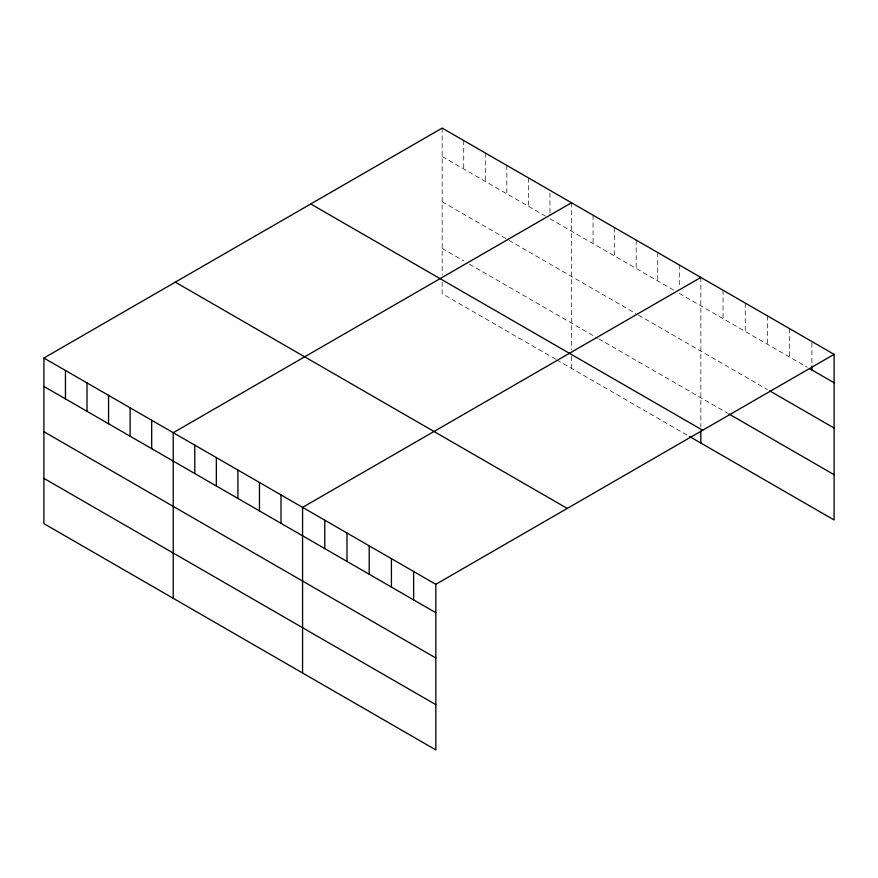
<?xml version="1.0" encoding="UTF-8"?>
<svg xmlns="http://www.w3.org/2000/svg" width="878" height="878" viewBox="0 0 878 878"><rect width="100%" height="100%" fill="white"/><g stroke="black" fill="none" stroke-linecap="round" stroke-linejoin="round"><path stroke-width="0.66" stroke-dasharray="4.39 3.29" d="M442.172 156.493L545.414 216.098M673.613 290.113L549.957 218.721L549.957 214.66M679.287 293.395L807.211 367.245M442.172 201.764L506.836 239.101M509.108 240.418L636.177 313.775M638.449 315.092L767.471 389.58M442.172 248.419L463.727 260.865M469.401 264.135L597.6 338.151M598.741 338.809L727.73 413.286M555.62 359.19L442.172 293.691L442.172 281.706M556.762 359.848L688.363 435.828M811.887 342.892L811.887 365.896M789.684 328.723L789.684 357.126M767.471 315.893L767.471 344.308M745.268 303.075L745.268 331.478M723.055 290.256L723.055 318.659M700.842 277.437L700.842 427.059M679.287 264.991L679.287 287.984M657.732 252.546L657.732 280.949M636.177 240.1L636.177 268.503M614.622 227.654L614.622 256.058M593.067 215.209L593.067 243.612M571.512 202.763L571.512 349.718M571.512 356.38L571.512 368.365M549.957 193.017L549.957 213.31M528.391 177.872L528.391 206.275M506.836 165.426L506.836 193.829M485.282 152.981L485.282 181.384M463.727 140.535L463.727 168.938M442.172 128.089L442.172 275.055"/><path stroke-width="1.32" d="M834.1 354.361L435.828 584.309L435.828 749.911L43.9 523.639L43.9 358.026L442.172 128.089L834.1 354.361L834.1 519.974L689.504 436.487M571.512 202.763L173.24 432.7L173.24 598.302M700.842 277.437L302.57 507.374L302.57 672.976M809.549 368.595L834.1 382.775M769.808 390.929L834.1 428.047M728.894 413.955L834.1 474.691M310.746 203.97L702.674 430.242M175.326 282.145L567.254 508.428M43.9 358.026L435.828 584.309M43.9 386.43L435.828 612.712M43.9 431.713L435.828 657.984M43.9 478.356L435.828 704.639M811.887 365.896L811.887 369.945M700.842 431.054L700.842 443.039M413.615 571.479L413.615 599.894M391.412 558.66L391.412 587.064M369.199 545.842L369.199 574.245M346.986 533.012L346.986 561.426M324.783 520.193L324.783 548.596M281.015 494.929L281.015 523.332M259.46 482.483L259.46 510.886M237.905 470.037L237.905 498.441M216.35 457.592L216.35 485.995M194.795 445.146L194.795 473.549M151.685 420.255L151.685 448.658M130.12 407.809L130.12 436.212M108.565 395.363L108.565 423.767M87.01 382.918L87.01 411.321M65.455 370.472L65.455 398.875"/></g></svg>
